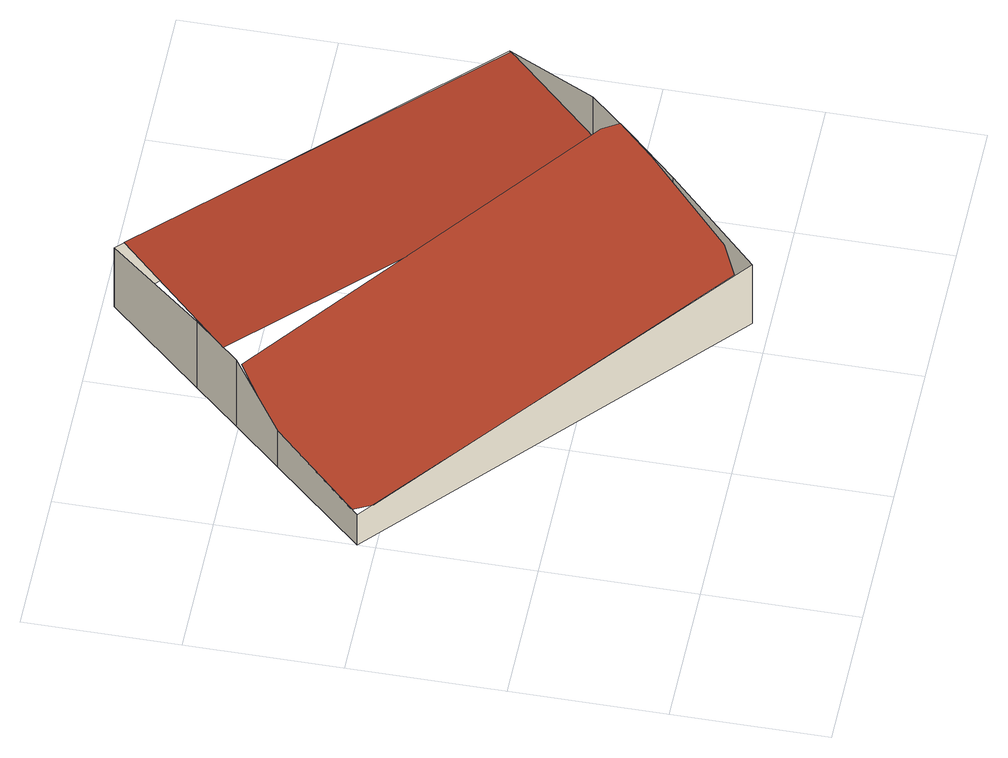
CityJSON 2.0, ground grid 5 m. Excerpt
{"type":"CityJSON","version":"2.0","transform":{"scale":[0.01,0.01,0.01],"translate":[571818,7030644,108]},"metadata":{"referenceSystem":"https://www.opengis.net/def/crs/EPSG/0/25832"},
"CityObjects":{
"building1":{"type":"Building","geometry":[{"type":"MultiSurface","lod":"2","boundaries":[[[0,1,2,3,4,5,6,7,8]],[[9,10,11,12,13,14]],[[15,16,17,18]],[[19,20,16,15]],[[21,22,20,19]],[[23,24,22,21]],[[25,26,24,23]],[[27,28,26,25]],[[29,30,28,27]],[[31,32,30,29]],[[33,34,32,31]],[[18,17,34,33]]],"semantics":{"surfaces":[{"type":"RoofSurface"},{"type":"WallSurface"}],"values":[0,0,1,1,1,1,1,1,1,1,1,1]}}]}
},
"vertices":[
[494,1508,267],[285,1372,244],[21,1079,216],[49,1017,220],[1065,101,346],[1168,152,358],[1453,430,388],[1558,547,399],[1530,600,395],[1927,955,236],[846,1939,345],[453,1558,379],[963,1097,327],[1530,600,270],[1544,575,269],[540,1655,81],[540,1655,379],[409,1509,379],[409,1509,81],[818,1964,81],[818,1964,345],[1931,960,81],[1931,960,236],[1652,651,81],[1652,651,395],[1521,506,81],[1521,506,399],[1382,352,81],[1382,352,388],[1115,56,81],[1115,56,346],[3,1059,81],[3,1059,216],[269,1354,81],[269,1354,244]
]}
